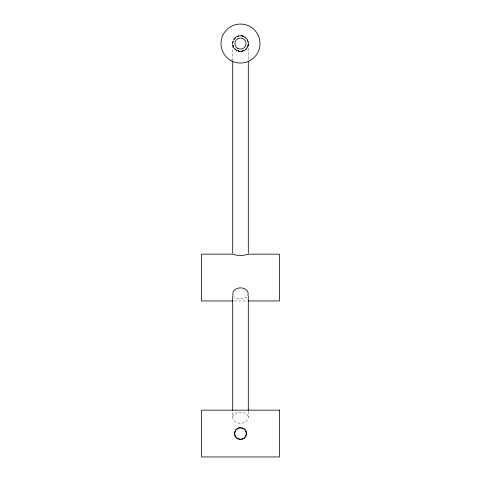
<?xml version="1.0" encoding="UTF-8"?>
<svg xmlns="http://www.w3.org/2000/svg" width="481" height="481" viewBox="0 0 481 481"><rect width="100%" height="100%" fill="white"/><g stroke="black" fill="none" stroke-linecap="round" stroke-linejoin="round"><path stroke-width="0.36" stroke-dasharray="2.4 1.8" d="M232.702 60.402L232.702 43.549C232.209 33.369 248.791 33.411 248.298 43.549L248.298 60.402M248.268 42.857C243.266 24.615 222.294 45.719 239.009 51.208C247.186 53.235 252.23 40.41 244.174 36.67M248.298 411.712C252.266 427.158 228.734 427.158 232.702 411.712M232.702 417.003C234.013 410.606 246.987 410.606 248.298 417.003M232.702 43.549C232.239 53.625 248.767 53.631 248.298 43.549A7.798 7.798 0 0 0 236.598 36.797A7.798 7.798 0 0 0 236.598 50.307A7.798 7.798 0 0 0 248.298 43.549M232.732 42.815L233.285 40.584L235.041 37.975M248.238 44.511C247.817 48.719 243.548 51.954 239.388 51.269M248.154 45.04C248.094 47.397 244.552 50.667 243.687 50.667M233.694 39.743C235.215 36.977 238.498 35.353 241.612 35.828M246.981 296.873C243.26 299.35 237.74 299.35 234.019 296.873M235.642 37.452C239.49 34.175 246.044 35.931 247.751 40.681M237.313 36.43L237.662 36.285M242.262 51.148L242.616 51.058L240.5 51.353L238.269 51.022L238.642 51.124M234.187 300.95L246.813 300.95M241.234 35.786L242.731 36.075M239.766 51.317L237.536 50.764L237.903 50.908C235.167 49.952 233.105 47.385 232.762 44.511M241.991 35.895L243.464 36.334L243.097 36.195M236.826 50.433L233.94 47.769L232.828 44.949"/><path stroke-width="0.72" d="M247.962 295.629C250.385 285.323 230.615 285.323 233.038 295.629M232.702 300.95L201.503 300.95L201.503 254.148L232.702 254.148C237.71 255.91 243.29 255.91 248.298 254.148L279.497 254.148L279.497 300.95L248.298 300.95M248.298 61.105L248.298 253.198M248.298 296.272L248.298 410.323M232.702 61.105L232.702 253.198M232.702 296.272L232.702 410.323M234.68 432.966C233.58 440.44 245.923 441.672 246.32 434.133C247.42 426.659 235.077 425.426 234.68 432.966M279.497 410.149L201.503 410.149L201.503 456.95L279.497 456.95L279.497 410.149M237.578 438.618A5.85 5.85 0 0 0 246.35 433.549A5.85 5.85 0 0 0 237.578 428.481A5.85 5.85 0 0 0 237.578 438.618M230.748 60.438A19.499 19.499 0 0 0 259.999 43.549A19.499 19.499 0 0 0 230.748 26.665A19.499 19.499 0 0 0 230.748 60.438M237.716 48.377A5.574 5.574 0 0 0 246.074 43.549A5.574 5.574 0 0 0 237.716 38.727A5.574 5.574 0 0 0 237.716 48.377"/></g></svg>
